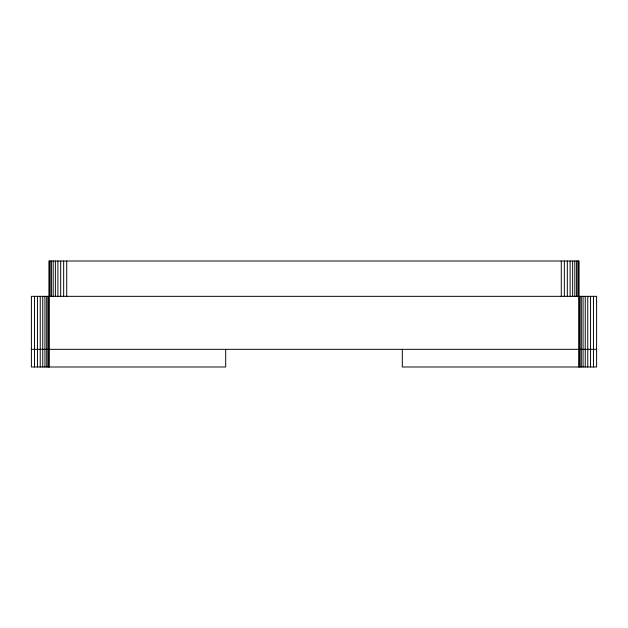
<?xml version="1.0" encoding="UTF-8"?>
<svg xmlns="http://www.w3.org/2000/svg" width="628" height="628" viewBox="0 0 628 628"><rect width="100%" height="100%" fill="white"/><g stroke="black" fill="none" stroke-linecap="round" stroke-linejoin="round"><path stroke-width="0.94" d="M31.4 349.325L596.6 349.325M593.531 296.338L593.531 366.988M590.555 296.338L590.555 366.988M587.769 296.338L587.769 366.988M585.249 296.338L585.249 366.988M583.067 296.338L583.067 366.988M581.3 296.338L581.3 366.988M580.005 296.338L580.005 366.988M579.204 296.338L579.204 366.988M578.938 366.988L578.938 261.012L49.062 261.012L49.062 366.988M578.671 261.012L578.671 296.338M577.87 261.012L577.87 296.338M576.575 261.012L576.575 296.338M574.808 261.012L574.808 296.338M572.626 261.012L572.626 296.338M570.106 261.012L570.106 296.338M567.32 261.012L567.32 296.338M564.344 261.012L564.344 296.338M561.275 261.012L561.275 296.338M402.312 349.325L402.312 366.988L596.6 366.988L596.6 296.338L31.4 296.338L31.4 366.988L225.688 366.988L225.688 349.325M66.725 261.012L66.725 296.338M63.656 261.012L63.656 296.338M60.681 261.012L60.681 296.338M57.894 261.012L57.894 296.338M55.374 261.012L55.374 296.338M53.192 261.012L53.192 296.338M51.425 261.012L51.425 296.338M50.13 261.012L50.13 296.338M49.329 261.012L49.329 296.338M48.796 296.338L48.796 366.988M47.995 296.338L47.995 366.988M46.7 296.338L46.7 366.988M44.933 296.338L44.933 366.988M42.751 296.338L42.751 366.988M40.231 296.338L40.231 366.988M37.445 296.338L37.445 366.988M34.469 296.338L34.469 366.988"/></g></svg>
